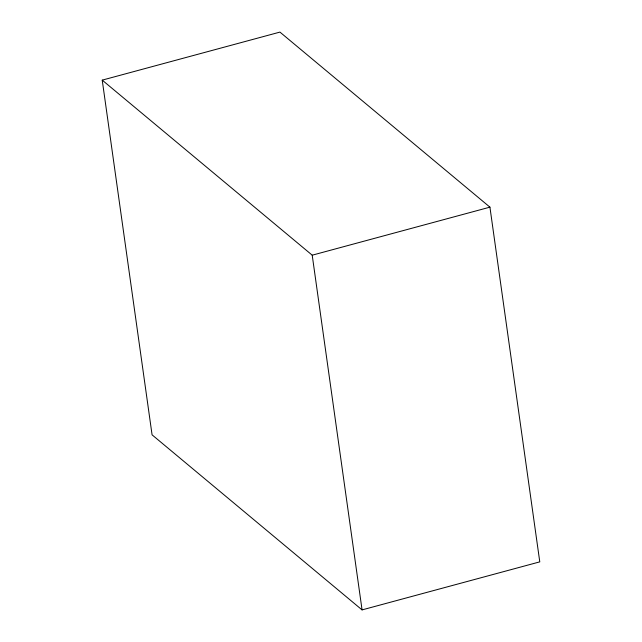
<?xml version="1.0" encoding="UTF-8"?>
<svg xmlns="http://www.w3.org/2000/svg" width="642" height="642" viewBox="0 0 642 642"><rect width="100%" height="100%" fill="white"/><g stroke="black" fill="none" stroke-linecap="round" stroke-linejoin="round"><path stroke-width="0.96" d="M102.222 80.13L279.936 32.1L489.926 207.157L539.778 561.87L362.064 609.9L152.074 434.843L102.222 80.13L312.213 255.187L362.064 609.9M312.213 255.187L489.926 207.157"/></g></svg>
